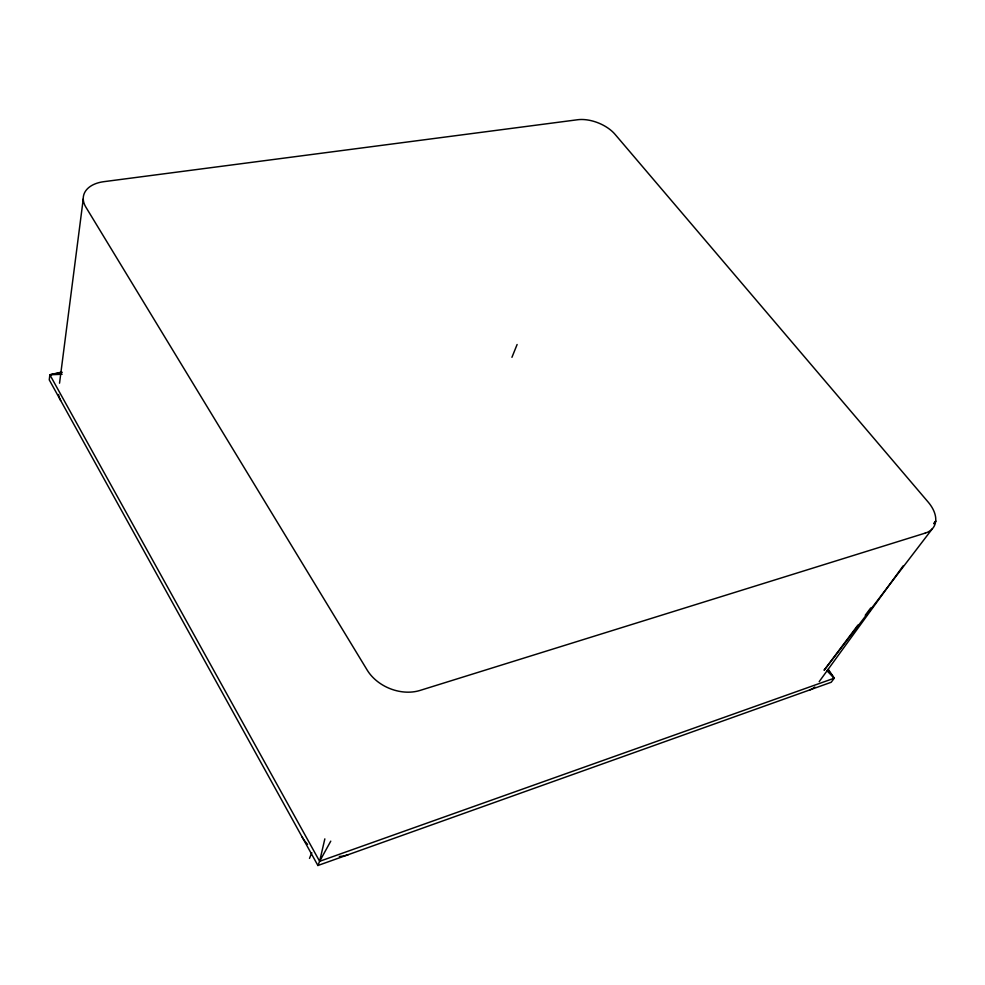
<?xml version="1.0" encoding="UTF-8"?>
<svg xmlns="http://www.w3.org/2000/svg" width="985" height="985" viewBox="0 0 985 985"><rect width="100%" height="100%" fill="white"/><g stroke="black" fill="none" stroke-linecap="round" stroke-linejoin="round"><path stroke-width="1.48" d="M61.846 371.998L49.866 374.792L49.25 379.853L317.896 865.507L831.192 682.273L834.258 678.197L828.262 669.332M83.257 198.908L59.531 383.214M317.896 865.507L319.632 861.309L324.841 838.875M309.499 858.391L311.789 852.69M511.941 357.309L517.113 344.504M61.956 372.552L49.866 374.792L319.632 861.309L330.763 841.153M819.188 681.657L903.257 565.759M857.935 625.044L824.088 670.28L932.327 528.797M865.249 615.268L870.74 607.93M319.632 861.309L834.258 678.197L827.708 669.665M49.866 374.792L62.104 374.263M826.735 670.576L834.258 678.197M60.651 400.476A30.338 20.845 10.9 0 1 58.583 394.554M348.271 854.66A34.647 28.873 22.6 0 1 339.345 856.519M307.591 844.342A34.647 28.873 22.6 0 1 302.099 836.954M814.817 687.025A30.141 20.599 32.8 0 1 809.547 690.005M935.688 521.139L933.879 523.614L935.688 521.139M925.235 533.107L420.029 690.436A39.622 30.289 22.4 0 1 367.183 670.083L85.867 207.133A34.044 20.98 12.6 0 1 103.794 181.683L578.047 119.69A28.59 15.772 21.9 0 1 615.046 134.329L928.51 502.485A33.798 20.71 31.2 0 1 925.235 533.107"/></g></svg>
